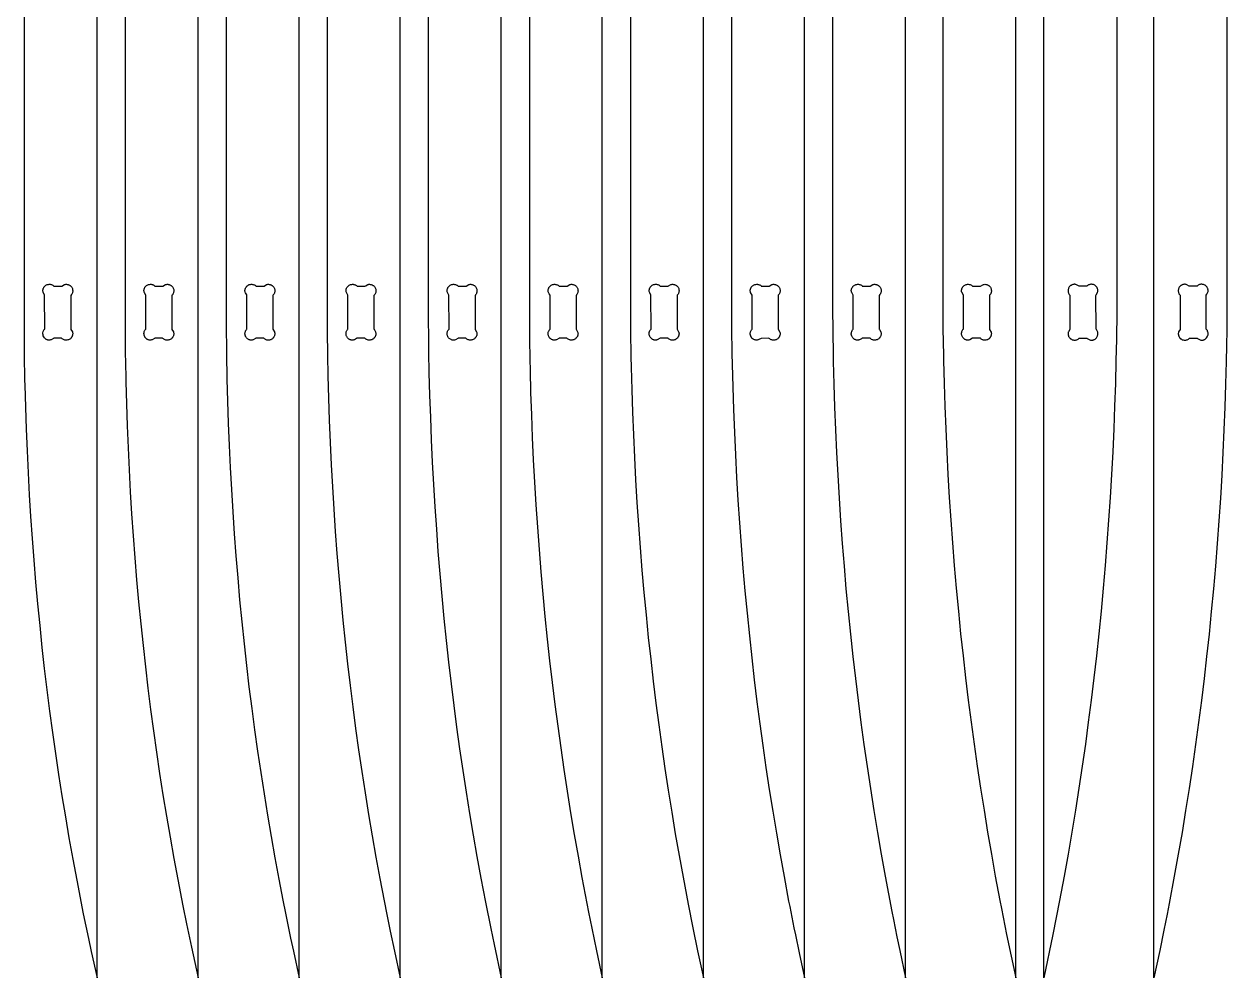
# Model space of a CAD drawing. Extents: x 33 to 204, y -108 to 31.
# Drawn here: x 100.82 to 123.88, y -7.07 to 11.21 of the extents above; entities that cross this region are included whole.
import ezdxf

# ---------------------------------------------------------------- set-up
doc = ezdxf.new("R2010")
doc.units = 0
doc.layers.add('SECTIONCUTEDGES', color=18, linetype='CONTINUOUS')

msp = doc.modelspace()

# ---------------------------------------------------------------- linework, layer by layer
at = {"layer": 'SECTIONCUTEDGES'}
for points in [[(116.317, 16.529), (116.317, 5.741), (116.321, 5.348), (116.329, 4.843), (116.331, 4.742), (116.342, 4.306), (116.357, 3.869), (116.374, 3.433), (116.394, 2.997), (116.417, 2.56), (116.443, 2.125), (116.471, 1.689), (116.503, 1.253), (116.538, 0.818), (116.576, 0.383), (116.617, -0.052), (116.661, -0.487), (116.707, -0.91), (116.755, -1.333), (116.807, -1.756), (116.861, -2.179), (116.919, -2.601), (116.979, -3.022), (117.043, -3.444), (117.109, -3.864), (117.178, -4.285), (117.251, -4.705), (117.326, -5.124), (117.453, -5.799), (117.484, -5.953), (117.551, -6.288), (117.605, -6.549), (117.716, -7.075), (117.716, 29.441)], [(118.431, 16.563), (118.431, 5.76), (118.434, 5.366), (118.443, 4.861), (118.445, 4.76), (118.456, 4.323), (118.47, 3.885), (118.487, 3.448), (118.507, 3.011), (118.53, 2.575), (118.556, 2.138), (118.585, 1.702), (118.617, 1.265), (118.652, 0.829), (118.69, 0.394), (118.73, -0.042), (118.774, -0.477), (118.82, -0.901), (118.868, -1.325), (118.92, -1.748), (118.975, -2.172), (119.032, -2.594), (119.093, -3.016), (119.156, -3.438), (119.222, -3.86), (119.292, -4.281), (119.364, -4.701), (119.439, -5.121), (119.527, -5.592), (119.557, -5.746), (119.656, -6.243), (119.829, -7.075), (119.829, 29.495)], [(121.766, 16.563), (121.766, 5.76), (121.766, 5.694), (121.76, 5.164), (121.752, 4.76), (121.741, 4.323), (121.727, 3.885), (121.71, 3.448), (121.69, 3.011), (121.667, 2.575), (121.641, 2.138), (121.612, 1.702), (121.58, 1.265), (121.545, 0.829), (121.507, 0.394), (121.467, -0.042), (121.423, -0.477), (121.377, -0.901), (121.328, -1.325), (121.277, -1.748), (121.222, -2.172), (121.165, -2.594), (121.104, -3.016), (121.041, -3.438), (120.975, -3.86), (120.905, -4.281), (120.833, -4.701), (120.758, -5.121), (120.67, -5.592), (120.541, -6.243), (120.368, -7.075), (120.368, 29.495)], [(123.88, 16.529), (123.88, 5.741), (123.876, 5.348), (123.871, 5.045), (123.866, 4.742), (123.854, 4.306), (123.84, 3.869), (123.823, 3.433), (123.803, 2.997), (123.78, 2.56), (123.754, 2.125), (123.725, 1.689), (123.693, 1.253), (123.659, 0.818), (123.621, 0.383), (123.58, -0.052), (123.536, -0.487), (123.49, -0.91), (123.442, -1.333), (123.39, -1.756), (123.336, -2.179), (123.278, -2.601), (123.218, -3.022), (123.154, -3.444), (123.088, -3.864), (123.019, -4.285), (122.946, -4.705), (122.871, -5.124), (122.773, -5.645), (122.733, -5.85), (122.672, -6.158), (122.591, -6.549), (122.481, -7.075), (122.481, 29.441)], [(112.443, 16.388), (112.442, 5.622), (112.445, 5.33), (112.452, 4.833), (112.456, 4.633), (112.467, 4.2), (112.482, 3.768), (112.499, 3.335), (112.519, 2.903), (112.542, 2.471), (112.568, 2.039), (112.596, 1.608), (112.628, 1.176), (112.663, 0.745), (112.701, 0.314), (112.742, -0.117), (112.786, -0.547), (112.832, -0.967), (112.88, -1.386), (112.932, -1.805), (112.986, -2.224), (113.044, -2.642), (113.104, -3.06), (113.168, -3.477), (113.234, -3.894), (113.303, -4.311), (113.376, -4.727), (113.451, -5.142), (113.549, -5.658), (113.639, -6.115), (113.731, -6.554), (113.841, -7.075), (113.841, 29.102)], [(114.38, 16.443), (114.38, 5.682), (114.382, 5.388), (114.39, 4.888), (114.394, 4.688), (114.405, 4.253), (114.419, 3.819), (114.436, 3.384), (114.456, 2.95), (114.479, 2.516), (114.505, 2.082), (114.534, 1.648), (114.566, 1.215), (114.601, 0.781), (114.639, 0.348), (114.68, -0.084), (114.723, -0.517), (114.769, -0.939), (114.818, -1.36), (114.869, -1.781), (114.924, -2.201), (114.981, -2.621), (115.042, -3.041), (115.105, -3.46), (115.172, -3.879), (115.241, -4.298), (115.313, -4.716), (115.388, -5.133), (115.476, -5.601), (115.496, -5.703), (115.577, -6.111), (115.605, -6.248), (115.677, -6.595), (115.778, -7.075), (115.778, 29.272)], [(110.505, 16.278), (110.505, 5.563), (110.508, 5.175), (110.515, 4.777), (110.519, 4.578), (110.53, 4.147), (110.544, 3.717), (110.561, 3.287), (110.581, 2.857), (110.604, 2.427), (110.63, 1.997), (110.659, 1.567), (110.691, 1.138), (110.726, 0.708), (110.764, 0.28), (110.805, -0.149), (110.848, -0.578), (110.894, -0.995), (110.943, -1.413), (110.994, -1.83), (111.049, -2.246), (111.106, -2.663), (111.167, -3.079), (111.23, -3.494), (111.297, -3.909), (111.366, -4.324), (111.438, -4.738), (111.513, -5.151), (111.641, -5.817), (111.702, -6.12), (111.793, -6.556), (111.903, -7.075), (111.903, 28.933)], [(108.567, 16.114), (108.567, 5.503), (108.569, 5.246), (108.574, 4.919), (108.581, 4.523), (108.592, 4.095), (108.607, 3.666), (108.624, 3.238), (108.644, 2.81), (108.667, 2.382), (108.693, 1.954), (108.722, 1.527), (108.753, 1.099), (108.788, 0.672), (108.826, 0.245), (108.867, -0.182), (108.911, -0.608), (108.956, -1.024), (109.005, -1.439), (109.057, -1.854), (109.111, -2.269), (109.169, -2.683), (109.229, -3.097), (109.293, -3.511), (109.359, -3.924), (109.428, -4.336), (109.501, -4.749), (109.576, -5.16), (109.664, -5.621), (109.765, -6.124), (109.828, -6.431), (109.966, -7.075), (109.966, 28.763)], [(104.693, 15.913), (104.692, 5.375), (104.696, 4.993), (104.697, 4.895), (104.706, 4.405), (104.718, 3.981), (104.732, 3.557), (104.749, 3.133), (104.769, 2.709), (104.792, 2.286), (104.818, 1.862), (104.847, 1.439), (104.878, 1.016), (104.913, 0.593), (104.951, 0.171), (104.992, -0.251), (105.036, -0.673), (105.081, -1.085), (105.13, -1.496), (105.182, -1.907), (105.236, -2.318), (105.294, -2.728), (105.354, -3.138), (105.418, -3.547), (105.484, -3.956), (105.553, -4.364), (105.626, -4.772), (105.701, -5.18), (105.779, -5.586), (105.828, -5.835), (105.927, -6.311), (105.981, -6.564), (106.091, -7.075), (106.091, 28.398)], [(106.63, 16.02), (106.63, 5.444), (106.631, 5.316), (106.636, 4.862), (106.644, 4.468), (106.655, 4.042), (106.669, 3.616), (106.686, 3.189), (106.706, 2.763), (106.729, 2.337), (106.755, 1.912), (106.784, 1.486), (106.816, 1.061), (106.851, 0.636), (106.889, 0.211), (106.93, -0.214), (106.973, -0.638), (107.019, -1.052), (107.068, -1.466), (107.119, -1.879), (107.174, -2.292), (107.231, -2.704), (107.292, -3.116), (107.355, -3.528), (107.422, -3.939), (107.491, -4.349), (107.563, -4.76), (107.638, -5.169), (107.766, -5.829), (107.837, -6.179), (107.918, -6.561), (108.028, -7.075), (108.028, 28.594)], [(102.755, 15.745), (102.755, 5.315), (102.758, 4.935), (102.767, 4.448), (102.769, 4.35), (102.78, 3.928), (102.794, 3.506), (102.811, 3.084), (102.831, 2.663), (102.854, 2.241), (102.88, 1.82), (102.909, 1.399), (102.941, 0.978), (102.976, 0.557), (103.014, 0.136), (103.054, -0.284), (103.098, -0.704), (103.144, -1.113), (103.193, -1.523), (103.244, -1.932), (103.299, -2.34), (103.356, -2.749), (103.417, -3.157), (103.48, -3.564), (103.547, -3.971), (103.616, -4.377), (103.688, -4.783), (103.763, -5.189), (103.861, -5.693), (103.931, -6.04), (104.025, -6.482), (104.153, -7.075), (104.153, 28.228)], [(100.817, 15.618), (100.817, 5.247), (100.821, 4.868), (100.829, 4.384), (100.831, 4.287), (100.843, 3.867), (100.857, 3.447), (100.874, 3.028), (100.894, 2.609), (100.917, 2.189), (100.943, 1.77), (100.972, 1.352), (101.003, 0.933), (101.038, 0.515), (101.076, 0.097), (101.117, -0.321), (101.161, -0.739), (101.206, -1.146), (101.255, -1.553), (101.307, -1.96), (101.361, -2.367), (101.419, -2.773), (101.479, -3.178), (101.543, -3.583), (101.609, -3.988), (101.678, -4.392), (101.751, -4.796), (101.826, -5.199), (101.953, -5.848), (102.052, -6.318), (102.106, -6.569), (102.216, -7.075), (102.216, 28.032)]]:
    msp.add_lwpolyline(points, dxfattribs=at)
for points in [[(101.227, 5.177), (101.22, 5.183), (101.213, 5.189), (101.207, 5.196), (101.194, 5.214), (101.185, 5.234), (101.181, 5.251), (101.178, 5.272), (101.18, 5.294), (101.186, 5.319), (101.206, 5.354), (101.215, 5.364), (101.212, 6.017), (101.186, 6.064), (101.181, 6.076), (101.178, 6.089), (101.178, 6.102), (101.179, 6.115), (101.181, 6.124), (101.183, 6.133), (101.186, 6.142), (101.19, 6.15), (101.194, 6.158), (101.199, 6.166), (101.204, 6.173), (101.21, 6.18), (101.217, 6.187), (101.223, 6.193), (101.236, 6.203), (101.248, 6.209), (101.261, 6.215), (101.274, 6.219), (101.288, 6.221), (101.301, 6.222), (101.315, 6.222), (101.328, 6.22), (101.341, 6.217), (101.354, 6.212), (101.366, 6.206), (101.377, 6.198), (101.383, 6.193), (101.39, 6.186), (101.543, 6.187), (101.592, 6.215), (101.604, 6.219), (101.617, 6.222), (101.63, 6.222), (101.643, 6.221), (101.652, 6.219), (101.661, 6.217), (101.67, 6.214), (101.678, 6.21), (101.686, 6.206), (101.694, 6.201), (101.701, 6.196), (101.708, 6.19), (101.715, 6.184), (101.721, 6.177), (101.731, 6.164), (101.737, 6.152), (101.743, 6.139), (101.747, 6.126), (101.749, 6.113), (101.75, 6.099), (101.75, 6.085), (101.748, 6.072), (101.745, 6.059), (101.74, 6.047), (101.734, 6.035), (101.726, 6.023), (101.714, 6.009), (101.715, 5.358), (101.743, 5.309), (101.747, 5.297), (101.75, 5.284), (101.75, 5.271), (101.749, 5.258), (101.747, 5.249), (101.745, 5.24), (101.742, 5.231), (101.738, 5.223), (101.734, 5.215), (101.729, 5.207), (101.724, 5.199), (101.718, 5.192), (101.712, 5.186), (101.705, 5.179), (101.692, 5.17), (101.68, 5.163), (101.667, 5.158), (101.654, 5.154), (101.64, 5.151), (101.627, 5.15), (101.613, 5.151), (101.6, 5.153), (101.587, 5.156), (101.574, 5.161), (101.563, 5.167), (101.551, 5.175), (101.537, 5.187), (101.391, 5.187), (101.383, 5.184), (101.336, 5.158), (101.324, 5.154), (101.312, 5.151), (101.299, 5.15), (101.285, 5.152), (101.276, 5.153), (101.267, 5.156), (101.259, 5.159), (101.25, 5.162), (101.242, 5.166), (101.234, 5.171)], [(103.164, 5.177), (103.157, 5.183), (103.151, 5.189), (103.144, 5.196), (103.136, 5.208), (103.131, 5.216), (103.124, 5.232), (103.121, 5.239), (103.117, 5.258), (103.116, 5.277), (103.117, 5.296), (103.122, 5.315), (103.128, 5.33), (103.134, 5.342), (103.14, 5.35), (103.147, 5.358), (103.15, 5.36), (103.152, 5.363), (103.151, 6.012), (103.125, 6.06), (103.12, 6.072), (103.117, 6.084), (103.115, 6.097), (103.115, 6.106), (103.117, 6.115), (103.118, 6.124), (103.121, 6.133), (103.124, 6.142), (103.127, 6.15), (103.132, 6.158), (103.136, 6.166), (103.142, 6.173), (103.148, 6.18), (103.154, 6.187), (103.161, 6.193), (103.168, 6.199), (103.18, 6.206), (103.192, 6.212), (103.205, 6.217), (103.212, 6.219), (103.225, 6.221), (103.239, 6.222), (103.252, 6.222), (103.266, 6.22), (103.279, 6.217), (103.285, 6.214), (103.297, 6.209), (103.303, 6.206), (103.314, 6.198), (103.326, 6.187), (103.328, 6.186), (103.48, 6.187), (103.529, 6.215), (103.537, 6.218), (103.55, 6.221), (103.563, 6.222), (103.571, 6.222), (103.58, 6.221), (103.589, 6.219), (103.598, 6.217), (103.607, 6.214), (103.615, 6.21), (103.624, 6.206), (103.631, 6.201), (103.639, 6.196), (103.646, 6.19), (103.653, 6.184), (103.659, 6.177), (103.668, 6.164), (103.675, 6.152), (103.678, 6.146), (103.682, 6.133), (103.686, 6.119), (103.687, 6.106), (103.688, 6.099), (103.687, 6.085), (103.685, 6.072), (103.682, 6.059), (103.677, 6.047), (103.671, 6.035), (103.667, 6.029), (103.657, 6.016), (103.654, 6.014), (103.652, 6.011), (103.651, 6.009), (103.651, 5.364), (103.653, 5.358), (103.68, 5.309), (103.685, 5.297), (103.687, 5.288), (103.688, 5.275), (103.688, 5.267), (103.687, 5.258), (103.685, 5.249), (103.683, 5.24), (103.68, 5.231), (103.676, 5.223), (103.672, 5.215), (103.667, 5.207), (103.661, 5.199), (103.656, 5.192), (103.649, 5.186), (103.642, 5.179), (103.629, 5.17), (103.617, 5.163), (103.605, 5.158), (103.591, 5.154), (103.578, 5.151), (103.564, 5.15), (103.551, 5.151), (103.537, 5.153), (103.524, 5.156), (103.512, 5.161), (103.5, 5.167), (103.489, 5.175), (103.481, 5.182), (103.478, 5.185), (103.474, 5.187), (103.326, 5.186), (103.318, 5.183), (103.274, 5.158), (103.262, 5.154), (103.249, 5.151), (103.236, 5.15), (103.223, 5.152), (103.214, 5.153), (103.205, 5.156), (103.196, 5.159), (103.188, 5.162), (103.18, 5.166), (103.172, 5.171)], [(105.1, 5.178), (105.093, 5.184), (105.086, 5.191), (105.08, 5.198), (105.074, 5.206), (105.069, 5.214), (105.065, 5.223), (105.061, 5.231), (105.058, 5.24), (105.056, 5.25), (105.054, 5.259), (105.053, 5.268), (105.053, 5.278), (105.054, 5.292), (105.056, 5.305), (105.06, 5.319), (105.066, 5.331), (105.073, 5.343), (105.082, 5.355), (105.088, 5.36), (105.09, 5.364), (105.089, 6.01), (105.087, 6.017), (105.062, 6.06), (105.059, 6.068), (105.055, 6.08), (105.053, 6.093), (105.053, 6.106), (105.054, 6.115), (105.056, 6.124), (105.058, 6.133), (105.061, 6.142), (105.065, 6.15), (105.069, 6.158), (105.074, 6.166), (105.079, 6.173), (105.085, 6.18), (105.091, 6.187), (105.098, 6.193), (105.111, 6.203), (105.123, 6.209), (105.136, 6.215), (105.143, 6.217), (105.156, 6.22), (105.169, 6.222), (105.183, 6.222), (105.197, 6.221), (105.21, 6.218), (105.222, 6.214), (105.235, 6.209), (105.246, 6.202), (105.261, 6.19), (105.262, 6.188), (105.266, 6.186), (105.419, 6.188), (105.467, 6.215), (105.479, 6.219), (105.492, 6.222), (105.505, 6.222), (105.518, 6.221), (105.527, 6.219), (105.536, 6.217), (105.545, 6.214), (105.553, 6.21), (105.561, 6.206), (105.569, 6.201), (105.576, 6.196), (105.583, 6.19), (105.59, 6.184), (105.596, 6.177), (105.606, 6.164), (105.612, 6.152), (105.618, 6.139), (105.62, 6.133), (105.623, 6.119), (105.625, 6.106), (105.625, 6.092), (105.624, 6.079), (105.621, 6.065), (105.617, 6.053), (105.612, 6.04), (105.609, 6.035), (105.601, 6.023), (105.596, 6.017), (105.589, 6.01), (105.589, 5.363), (105.59, 5.359), (105.618, 5.309), (105.621, 5.301), (105.624, 5.288), (105.625, 5.275), (105.625, 5.267), (105.624, 5.258), (105.622, 5.249), (105.62, 5.24), (105.617, 5.231), (105.613, 5.223), (105.609, 5.215), (105.604, 5.207), (105.599, 5.199), (105.593, 5.192), (105.587, 5.186), (105.58, 5.179), (105.567, 5.17), (105.555, 5.163), (105.549, 5.16), (105.536, 5.156), (105.522, 5.153), (105.509, 5.151), (105.495, 5.15), (105.482, 5.152), (105.475, 5.153), (105.462, 5.156), (105.449, 5.161), (105.438, 5.167), (105.426, 5.175), (105.414, 5.186), (105.412, 5.187), (105.266, 5.187), (105.262, 5.186), (105.255, 5.183), (105.212, 5.158), (105.204, 5.155), (105.193, 5.152), (105.18, 5.151), (105.166, 5.151), (105.153, 5.153), (105.147, 5.155), (105.134, 5.159), (105.122, 5.164), (105.111, 5.17)], [(107.039, 5.177), (107.032, 5.183), (107.026, 5.189), (107.019, 5.196), (107.011, 5.208), (107.004, 5.22), (106.999, 5.23), (106.995, 5.243), (106.992, 5.258), (106.991, 5.27), (106.991, 5.29), (106.995, 5.309), (106.999, 5.321), (107.004, 5.333), (107.011, 5.344), (107.02, 5.356), (107.026, 5.361), (107.027, 5.364), (107.027, 6.01), (107.026, 6.013), (107.012, 6.04), (106.998, 6.064), (106.994, 6.076), (106.991, 6.089), (106.99, 6.102), (106.992, 6.115), (106.993, 6.124), (106.996, 6.133), (106.999, 6.142), (107.002, 6.15), (107.006, 6.158), (107.011, 6.166), (107.017, 6.173), (107.023, 6.18), (107.029, 6.187), (107.036, 6.193), (107.049, 6.203), (107.061, 6.209), (107.073, 6.215), (107.087, 6.219), (107.1, 6.221), (107.114, 6.222), (107.127, 6.222), (107.134, 6.221), (107.147, 6.218), (107.16, 6.214), (107.172, 6.209), (107.178, 6.206), (107.189, 6.198), (107.196, 6.193), (107.198, 6.19), (107.204, 6.186), (107.353, 6.187), (107.37, 6.195), (107.397, 6.211), (107.408, 6.216), (107.421, 6.22), (107.429, 6.222), (107.442, 6.222), (107.455, 6.221), (107.464, 6.219), (107.473, 6.217), (107.482, 6.214), (107.49, 6.21), (107.499, 6.206), (107.506, 6.201), (107.514, 6.196), (107.521, 6.19), (107.528, 6.184), (107.534, 6.177), (107.543, 6.164), (107.55, 6.152), (107.555, 6.139), (107.559, 6.126), (107.562, 6.113), (107.562, 6.106), (107.563, 6.092), (107.561, 6.079), (107.559, 6.065), (107.555, 6.053), (107.549, 6.04), (107.542, 6.029), (107.534, 6.018), (107.529, 6.013), (107.526, 6.009), (107.526, 5.362), (107.527, 5.36), (107.541, 5.333), (107.555, 5.309), (107.557, 5.305), (107.561, 5.293), (107.563, 5.28), (107.563, 5.267), (107.562, 5.258), (107.56, 5.249), (107.557, 5.24), (107.554, 5.231), (107.551, 5.223), (107.547, 5.215), (107.542, 5.207), (107.536, 5.199), (107.531, 5.192), (107.524, 5.186), (107.517, 5.179), (107.504, 5.17), (107.498, 5.167), (107.486, 5.16), (107.473, 5.156), (107.466, 5.154), (107.453, 5.151), (107.446, 5.151), (107.432, 5.15), (107.426, 5.151), (107.412, 5.153), (107.399, 5.156), (107.387, 5.161), (107.381, 5.164), (107.369, 5.171), (107.357, 5.18), (107.353, 5.186), (107.349, 5.187), (107.204, 5.187), (107.2, 5.186), (107.193, 5.183), (107.153, 5.16), (107.141, 5.155), (107.128, 5.152), (107.115, 5.15), (107.098, 5.152), (107.089, 5.153), (107.08, 5.156), (107.071, 5.159), (107.063, 5.162), (107.054, 5.166), (107.047, 5.171)], [(108.98, 5.174), (108.968, 5.184), (108.961, 5.191), (108.955, 5.198), (108.949, 5.206), (108.944, 5.214), (108.94, 5.223), (108.936, 5.231), (108.933, 5.24), (108.931, 5.25), (108.929, 5.259), (108.928, 5.268), (108.928, 5.285), (108.93, 5.299), (108.933, 5.312), (108.938, 5.325), (108.944, 5.337), (108.952, 5.349), (108.965, 5.364), (108.964, 6.011), (108.958, 6.023), (108.936, 6.064), (108.931, 6.076), (108.928, 6.089), (108.928, 6.097), (108.928, 6.106), (108.929, 6.115), (108.931, 6.124), (108.933, 6.133), (108.936, 6.142), (108.94, 6.15), (108.944, 6.158), (108.949, 6.166), (108.954, 6.173), (108.96, 6.18), (108.966, 6.187), (108.973, 6.193), (108.986, 6.203), (108.998, 6.209), (109.011, 6.215), (109.024, 6.219), (109.031, 6.22), (109.044, 6.222), (109.058, 6.222), (109.072, 6.221), (109.078, 6.22), (109.091, 6.217), (109.104, 6.212), (109.116, 6.206), (109.121, 6.202), (109.134, 6.192), (109.139, 6.186), (109.14, 6.186), (109.287, 6.186), (109.293, 6.188), (109.342, 6.215), (109.354, 6.219), (109.358, 6.22), (109.371, 6.222), (109.384, 6.222), (109.393, 6.221), (109.402, 6.219), (109.411, 6.217), (109.42, 6.214), (109.428, 6.21), (109.436, 6.206), (109.444, 6.201), (109.451, 6.196), (109.458, 6.19), (109.465, 6.184), (109.471, 6.177), (109.481, 6.164), (109.487, 6.152), (109.493, 6.139), (109.497, 6.126), (109.499, 6.113), (109.5, 6.106), (109.5, 6.092), (109.499, 6.079), (109.496, 6.065), (109.494, 6.059), (109.49, 6.047), (109.484, 6.035), (109.48, 6.029), (109.47, 6.016), (109.467, 6.014), (109.464, 6.01), (109.464, 5.363), (109.466, 5.357), (109.493, 5.309), (109.497, 5.297), (109.5, 5.284), (109.5, 5.28), (109.5, 5.267), (109.499, 5.258), (109.497, 5.249), (109.495, 5.24), (109.492, 5.231), (109.488, 5.223), (109.484, 5.215), (109.479, 5.207), (109.474, 5.199), (109.468, 5.192), (109.462, 5.186), (109.455, 5.179), (109.442, 5.17), (109.43, 5.163), (109.417, 5.158), (109.404, 5.154), (109.39, 5.151), (109.377, 5.15), (109.37, 5.15), (109.357, 5.152), (109.343, 5.154), (109.331, 5.158), (109.318, 5.164), (109.307, 5.171), (109.295, 5.18), (109.291, 5.185), (109.287, 5.187), (109.139, 5.186), (109.133, 5.184), (109.087, 5.158), (109.071, 5.153), (109.059, 5.151), (109.047, 5.151), (109.034, 5.152), (109.028, 5.153), (109.015, 5.156), (109.003, 5.161), (108.991, 5.167)], [(110.922, 5.171), (110.914, 5.177), (110.907, 5.183), (110.901, 5.189), (110.894, 5.196), (110.885, 5.209), (110.878, 5.221), (110.873, 5.233), (110.871, 5.24), (110.868, 5.253), (110.866, 5.267), (110.865, 5.281), (110.867, 5.294), (110.869, 5.307), (110.873, 5.32), (110.876, 5.326), (110.882, 5.338), (110.886, 5.344), (110.901, 5.361), (110.902, 5.364), (110.901, 6.013), (110.888, 6.037), (110.873, 6.064), (110.868, 6.076), (110.866, 6.089), (110.865, 6.097), (110.865, 6.106), (110.866, 6.115), (110.868, 6.124), (110.871, 6.133), (110.874, 6.142), (110.877, 6.15), (110.881, 6.158), (110.886, 6.166), (110.892, 6.173), (110.898, 6.18), (110.904, 6.187), (110.911, 6.193), (110.924, 6.203), (110.936, 6.209), (110.948, 6.215), (110.962, 6.219), (110.968, 6.22), (110.982, 6.222), (110.996, 6.222), (111.009, 6.221), (111.022, 6.218), (111.035, 6.214), (111.047, 6.209), (111.059, 6.202), (111.078, 6.186), (111.228, 6.186), (111.232, 6.188), (111.279, 6.215), (111.291, 6.219), (111.304, 6.222), (111.317, 6.222), (111.33, 6.221), (111.339, 6.219), (111.348, 6.217), (111.357, 6.214), (111.365, 6.21), (111.374, 6.206), (111.381, 6.201), (111.389, 6.196), (111.396, 6.19), (111.403, 6.184), (111.409, 6.177), (111.418, 6.164), (111.422, 6.158), (111.428, 6.146), (111.432, 6.133), (111.436, 6.119), (111.437, 6.106), (111.438, 6.092), (111.436, 6.079), (111.434, 6.065), (111.43, 6.053), (111.424, 6.04), (111.417, 6.029), (111.407, 6.016), (111.404, 6.014), (111.401, 6.009), (111.402, 5.36), (111.409, 5.346), (111.43, 5.309), (111.435, 5.297), (111.437, 5.284), (111.438, 5.271), (111.437, 5.258), (111.435, 5.249), (111.432, 5.24), (111.429, 5.231), (111.426, 5.223), (111.422, 5.215), (111.417, 5.207), (111.411, 5.199), (111.405, 5.192), (111.399, 5.186), (111.392, 5.179), (111.379, 5.17), (111.367, 5.163), (111.355, 5.158), (111.341, 5.154), (111.328, 5.151), (111.321, 5.151), (111.307, 5.15), (111.294, 5.152), (111.281, 5.154), (111.274, 5.156), (111.262, 5.161), (111.25, 5.167), (111.239, 5.175), (111.228, 5.185), (111.225, 5.187), (111.077, 5.187), (111.072, 5.185), (111.024, 5.158), (111.016, 5.155), (111.003, 5.152), (110.999, 5.151), (110.986, 5.15), (110.973, 5.152), (110.964, 5.153), (110.955, 5.156), (110.946, 5.159), (110.938, 5.162), (110.929, 5.166)], [(112.859, 5.171), (112.852, 5.177), (112.845, 5.183), (112.838, 5.189), (112.832, 5.196), (112.822, 5.209), (112.814, 5.224), (112.808, 5.242), (112.805, 5.256), (112.803, 5.274), (112.803, 5.28), (112.805, 5.297), (112.809, 5.314), (112.817, 5.333), (112.826, 5.348), (112.84, 5.364), (112.837, 6.015), (112.812, 6.06), (112.807, 6.072), (112.804, 6.084), (112.803, 6.097), (112.803, 6.106), (112.804, 6.115), (112.806, 6.124), (112.808, 6.133), (112.811, 6.142), (112.815, 6.15), (112.819, 6.158), (112.824, 6.166), (112.829, 6.173), (112.835, 6.18), (112.841, 6.187), (112.848, 6.193), (112.861, 6.203), (112.873, 6.209), (112.886, 6.215), (112.892, 6.217), (112.906, 6.22), (112.919, 6.222), (112.926, 6.222), (112.94, 6.222), (112.953, 6.22), (112.966, 6.217), (112.979, 6.212), (112.985, 6.209), (112.996, 6.202), (113.007, 6.194), (113.012, 6.188), (113.015, 6.186), (113.165, 6.186), (113.176, 6.192), (113.217, 6.215), (113.229, 6.219), (113.242, 6.222), (113.25, 6.222), (113.259, 6.222), (113.268, 6.221), (113.277, 6.219), (113.286, 6.217), (113.294, 6.214), (113.303, 6.21), (113.311, 6.206), (113.319, 6.201), (113.326, 6.196), (113.333, 6.19), (113.34, 6.184), (113.346, 6.177), (113.356, 6.164), (113.362, 6.152), (113.368, 6.139), (113.372, 6.126), (113.374, 6.113), (113.375, 6.099), (113.375, 6.092), (113.374, 6.079), (113.371, 6.065), (113.367, 6.053), (113.365, 6.047), (113.358, 6.035), (113.351, 6.023), (113.346, 6.017), (113.34, 6.013), (113.338, 6.009), (113.34, 5.36), (113.347, 5.346), (113.366, 5.313), (113.371, 5.301), (113.374, 5.288), (113.375, 5.28), (113.375, 5.267), (113.374, 5.258), (113.372, 5.249), (113.37, 5.24), (113.367, 5.231), (113.363, 5.223), (113.359, 5.215), (113.354, 5.207), (113.349, 5.199), (113.343, 5.192), (113.337, 5.186), (113.33, 5.179), (113.322, 5.174), (113.311, 5.167), (113.298, 5.16), (113.286, 5.156), (113.272, 5.153), (113.259, 5.151), (113.245, 5.15), (113.232, 5.152), (113.225, 5.153), (113.212, 5.156), (113.199, 5.161), (113.188, 5.167), (113.176, 5.175), (113.169, 5.181), (113.164, 5.186), (113.162, 5.187), (113.015, 5.187), (112.957, 5.156), (112.949, 5.154), (112.941, 5.152), (112.928, 5.15), (112.919, 5.15), (112.91, 5.152), (112.901, 5.153), (112.892, 5.156), (112.884, 5.159), (112.875, 5.162), (112.867, 5.166)], [(114.78, 5.184), (114.774, 5.191), (114.767, 5.198), (114.762, 5.206), (114.757, 5.214), (114.752, 5.223), (114.749, 5.231), (114.746, 5.24), (114.743, 5.25), (114.741, 5.259), (114.74, 5.268), (114.741, 5.285), (114.741, 5.292), (114.744, 5.305), (114.746, 5.312), (114.75, 5.325), (114.757, 5.337), (114.764, 5.349), (114.771, 5.357), (114.775, 5.36), (114.777, 5.364), (114.775, 6.015), (114.748, 6.064), (114.743, 6.076), (114.741, 6.089), (114.74, 6.102), (114.741, 6.115), (114.743, 6.124), (114.746, 6.133), (114.749, 6.142), (114.752, 6.15), (114.756, 6.158), (114.761, 6.166), (114.767, 6.173), (114.773, 6.18), (114.779, 6.187), (114.786, 6.193), (114.793, 6.199), (114.805, 6.206), (114.817, 6.212), (114.83, 6.217), (114.837, 6.219), (114.85, 6.221), (114.864, 6.222), (114.877, 6.222), (114.884, 6.221), (114.897, 6.218), (114.91, 6.214), (114.922, 6.209), (114.934, 6.202), (114.947, 6.192), (114.95, 6.187), (114.953, 6.186), (115.103, 6.187), (115.154, 6.215), (115.166, 6.219), (115.179, 6.222), (115.192, 6.222), (115.205, 6.221), (115.214, 6.219), (115.223, 6.217), (115.232, 6.214), (115.24, 6.21), (115.249, 6.206), (115.256, 6.201), (115.264, 6.196), (115.271, 6.19), (115.277, 6.184), (115.284, 6.177), (115.293, 6.164), (115.3, 6.152), (115.305, 6.139), (115.309, 6.126), (115.312, 6.113), (115.313, 6.099), (115.312, 6.085), (115.31, 6.072), (115.307, 6.059), (115.302, 6.047), (115.296, 6.035), (115.289, 6.023), (115.277, 6.011), (115.276, 6.009), (115.276, 5.362), (115.307, 5.305), (115.311, 5.293), (115.313, 5.28), (115.313, 5.267), (115.312, 5.258), (115.31, 5.249), (115.307, 5.24), (115.304, 5.231), (115.301, 5.223), (115.297, 5.215), (115.292, 5.207), (115.286, 5.199), (115.28, 5.192), (115.274, 5.186), (115.267, 5.179), (115.254, 5.17), (115.242, 5.163), (115.236, 5.16), (115.223, 5.156), (115.21, 5.153), (115.196, 5.151), (115.189, 5.15), (115.176, 5.151), (115.169, 5.152), (115.156, 5.154), (115.143, 5.158), (115.131, 5.164), (115.125, 5.167), (115.114, 5.175), (115.106, 5.181), (115.105, 5.183), (115.099, 5.187), (114.948, 5.185), (114.906, 5.162), (114.892, 5.155), (114.888, 5.154), (114.872, 5.151), (114.86, 5.151), (114.847, 5.152), (114.834, 5.155), (114.822, 5.159), (114.81, 5.164), (114.798, 5.17), (114.793, 5.174)], [(116.734, 5.171), (116.727, 5.177), (116.72, 5.183), (116.713, 5.189), (116.707, 5.196), (116.698, 5.208), (116.695, 5.213), (116.687, 5.23), (116.681, 5.248), (116.678, 5.267), (116.678, 5.274), (116.679, 5.293), (116.681, 5.305), (116.685, 5.317), (116.692, 5.334), (116.702, 5.35), (116.709, 5.357), (116.714, 5.362), (116.715, 5.364), (116.713, 6.014), (116.685, 6.064), (116.682, 6.072), (116.679, 6.084), (116.678, 6.097), (116.678, 6.106), (116.679, 6.115), (116.681, 6.124), (116.683, 6.133), (116.686, 6.142), (116.69, 6.15), (116.694, 6.158), (116.699, 6.166), (116.704, 6.173), (116.71, 6.18), (116.716, 6.187), (116.723, 6.193), (116.731, 6.199), (116.742, 6.206), (116.755, 6.212), (116.767, 6.217), (116.781, 6.22), (116.794, 6.222), (116.808, 6.222), (116.815, 6.222), (116.828, 6.22), (116.841, 6.217), (116.854, 6.212), (116.86, 6.209), (116.871, 6.202), (116.885, 6.19), (116.888, 6.187), (116.89, 6.186), (117.041, 6.187), (117.092, 6.215), (117.104, 6.219), (117.117, 6.222), (117.129, 6.222), (117.143, 6.221), (117.152, 6.219), (117.161, 6.217), (117.169, 6.214), (117.178, 6.21), (117.186, 6.206), (117.194, 6.201), (117.201, 6.196), (117.208, 6.19), (117.215, 6.184), (117.221, 6.177), (117.23, 6.164), (117.237, 6.152), (117.243, 6.139), (117.245, 6.133), (117.248, 6.119), (117.25, 6.106), (117.25, 6.092), (117.249, 6.079), (117.246, 6.065), (117.242, 6.053), (117.24, 6.047), (117.233, 6.035), (117.226, 6.023), (117.213, 6.009), (117.213, 5.364), (117.216, 5.356), (117.242, 5.309), (117.244, 5.305), (117.248, 5.293), (117.25, 5.28), (117.25, 5.267), (117.249, 5.258), (117.247, 5.249), (117.245, 5.24), (117.242, 5.231), (117.238, 5.223), (117.234, 5.215), (117.229, 5.207), (117.224, 5.199), (117.218, 5.192), (117.212, 5.186), (117.205, 5.179), (117.192, 5.17), (117.18, 5.163), (117.173, 5.16), (117.161, 5.156), (117.154, 5.154), (117.14, 5.151), (117.127, 5.15), (117.113, 5.151), (117.106, 5.152), (117.093, 5.154), (117.081, 5.158), (117.068, 5.164), (117.057, 5.171), (117.037, 5.187), (116.889, 5.186), (116.873, 5.179), (116.836, 5.158), (116.824, 5.154), (116.82, 5.152), (116.807, 5.15), (116.794, 5.15), (116.785, 5.152), (116.776, 5.153), (116.767, 5.156), (116.759, 5.159), (116.75, 5.162), (116.742, 5.166)], [(118.847, 5.171), (118.84, 5.177), (118.833, 5.183), (118.826, 5.189), (118.82, 5.196), (118.815, 5.203), (118.807, 5.215), (118.801, 5.227), (118.797, 5.24), (118.795, 5.247), (118.792, 5.26), (118.791, 5.274), (118.792, 5.287), (118.794, 5.301), (118.795, 5.307), (118.799, 5.32), (118.805, 5.332), (118.811, 5.344), (118.819, 5.354), (118.826, 5.36), (118.827, 5.362), (118.828, 6.009), (118.827, 6.012), (118.797, 6.068), (118.793, 6.08), (118.791, 6.093), (118.791, 6.097), (118.792, 6.115), (118.794, 6.124), (118.796, 6.133), (118.799, 6.142), (118.803, 6.15), (118.807, 6.158), (118.812, 6.166), (118.817, 6.173), (118.823, 6.18), (118.83, 6.187), (118.837, 6.193), (118.844, 6.199), (118.855, 6.206), (118.868, 6.212), (118.881, 6.217), (118.894, 6.22), (118.908, 6.222), (118.921, 6.222), (118.935, 6.221), (118.941, 6.22), (118.954, 6.217), (118.967, 6.212), (118.979, 6.206), (118.984, 6.202), (118.997, 6.193), (118.999, 6.189), (119.004, 6.186), (119.15, 6.186), (119.154, 6.187), (119.201, 6.213), (119.213, 6.218), (119.226, 6.221), (119.238, 6.222), (119.256, 6.221), (119.265, 6.219), (119.274, 6.217), (119.283, 6.214), (119.291, 6.21), (119.299, 6.206), (119.307, 6.201), (119.315, 6.196), (119.322, 6.19), (119.328, 6.184), (119.334, 6.177), (119.344, 6.164), (119.351, 6.152), (119.353, 6.146), (119.358, 6.133), (119.36, 6.126), (119.362, 6.113), (119.363, 6.099), (119.363, 6.085), (119.361, 6.072), (119.358, 6.059), (119.355, 6.053), (119.35, 6.04), (119.343, 6.029), (119.335, 6.018), (119.329, 6.013), (119.327, 6.011), (119.327, 5.362), (119.329, 5.358), (119.358, 5.305), (119.361, 5.293), (119.363, 5.28), (119.364, 5.275), (119.362, 5.258), (119.361, 5.249), (119.358, 5.24), (119.355, 5.231), (119.352, 5.223), (119.347, 5.215), (119.343, 5.207), (119.337, 5.199), (119.331, 5.192), (119.325, 5.186), (119.318, 5.179), (119.305, 5.17), (119.299, 5.167), (119.287, 5.16), (119.274, 5.156), (119.26, 5.153), (119.254, 5.151), (119.24, 5.15), (119.226, 5.151), (119.213, 5.153), (119.2, 5.156), (119.194, 5.158), (119.182, 5.164), (119.17, 5.171), (119.158, 5.18), (119.153, 5.186), (119.151, 5.187), (119.004, 5.187), (118.953, 5.16), (118.946, 5.156), (118.933, 5.152), (118.929, 5.152), (118.916, 5.15), (118.898, 5.152), (118.889, 5.153), (118.881, 5.156), (118.872, 5.159), (118.863, 5.162), (118.855, 5.166)], [(120.886, 5.174), (120.898, 5.167), (120.91, 5.16), (120.917, 5.158), (120.93, 5.154), (120.943, 5.151), (120.957, 5.15), (120.97, 5.151), (120.977, 5.152), (120.99, 5.154), (121.003, 5.158), (121.015, 5.164), (121.027, 5.171), (121.039, 5.18), (121.042, 5.184), (121.046, 5.187), (121.192, 5.187), (121.198, 5.185), (121.251, 5.156), (121.264, 5.152), (121.268, 5.152), (121.281, 5.15), (121.298, 5.152), (121.308, 5.153), (121.316, 5.156), (121.325, 5.159), (121.334, 5.162), (121.342, 5.166), (121.35, 5.171), (121.357, 5.177), (121.364, 5.183), (121.371, 5.189), (121.377, 5.196), (121.386, 5.209), (121.393, 5.221), (121.398, 5.233), (121.4, 5.24), (121.404, 5.253), (121.405, 5.267), (121.406, 5.281), (121.405, 5.294), (121.402, 5.307), (121.398, 5.32), (121.392, 5.332), (121.386, 5.344), (121.377, 5.355), (121.372, 5.359), (121.37, 5.362), (121.369, 6.009), (121.372, 6.017), (121.398, 6.064), (121.401, 6.072), (121.405, 6.084), (121.406, 6.097), (121.405, 6.115), (121.403, 6.124), (121.401, 6.133), (121.398, 6.142), (121.394, 6.15), (121.39, 6.158), (121.385, 6.166), (121.379, 6.173), (121.374, 6.18), (121.367, 6.187), (121.36, 6.193), (121.347, 6.203), (121.335, 6.209), (121.323, 6.215), (121.31, 6.219), (121.296, 6.221), (121.282, 6.222), (121.269, 6.222), (121.255, 6.22), (121.249, 6.218), (121.236, 6.214), (121.224, 6.209), (121.218, 6.206), (121.207, 6.198), (121.201, 6.193), (121.195, 6.187), (121.192, 6.186), (121.045, 6.186), (121.036, 6.19), (120.996, 6.213), (120.984, 6.218), (120.976, 6.22), (120.963, 6.222), (120.95, 6.222), (120.941, 6.221), (120.932, 6.219), (120.923, 6.217), (120.914, 6.214), (120.906, 6.21), (120.898, 6.206), (120.89, 6.201), (120.882, 6.196), (120.875, 6.19), (120.869, 6.184), (120.863, 6.177), (120.857, 6.17), (120.85, 6.158), (120.844, 6.146), (120.839, 6.133), (120.836, 6.119), (120.834, 6.106), (120.833, 6.099), (120.834, 6.085), (120.836, 6.072), (120.839, 6.059), (120.841, 6.053), (120.847, 6.04), (120.854, 6.029), (120.862, 6.018), (120.867, 6.013), (120.869, 6.011), (120.87, 5.364), (120.869, 5.358), (120.843, 5.313), (120.838, 5.301), (120.835, 5.288), (120.833, 5.275), (120.835, 5.258), (120.836, 5.249), (120.839, 5.24), (120.842, 5.231), (120.845, 5.223), (120.85, 5.215), (120.854, 5.207), (120.86, 5.199), (120.866, 5.192), (120.872, 5.186), (120.879, 5.179)], [(123, 5.174), (123.011, 5.167), (123.023, 5.16), (123.036, 5.156), (123.043, 5.154), (123.057, 5.151), (123.07, 5.15), (123.084, 5.151), (123.09, 5.152), (123.104, 5.154), (123.116, 5.158), (123.129, 5.164), (123.14, 5.171), (123.152, 5.18), (123.156, 5.185), (123.16, 5.187), (123.308, 5.186), (123.312, 5.185), (123.353, 5.162), (123.365, 5.156), (123.377, 5.152), (123.39, 5.15), (123.398, 5.15), (123.412, 5.152), (123.421, 5.153), (123.43, 5.156), (123.438, 5.159), (123.447, 5.162), (123.455, 5.166), (123.463, 5.171), (123.47, 5.177), (123.477, 5.183), (123.484, 5.189), (123.49, 5.196), (123.502, 5.213), (123.51, 5.23), (123.516, 5.248), (123.517, 5.255), (123.519, 5.274), (123.518, 5.293), (123.516, 5.305), (123.51, 5.323), (123.505, 5.334), (123.495, 5.35), (123.49, 5.356), (123.483, 5.362), (123.482, 5.364), (123.482, 6.01), (123.484, 6.015), (123.492, 6.03), (123.509, 6.06), (123.515, 6.072), (123.518, 6.084), (123.519, 6.093), (123.519, 6.106), (123.518, 6.115), (123.516, 6.124), (123.514, 6.133), (123.511, 6.142), (123.507, 6.15), (123.503, 6.158), (123.498, 6.166), (123.493, 6.173), (123.487, 6.18), (123.48, 6.187), (123.474, 6.193), (123.461, 6.203), (123.455, 6.206), (123.442, 6.212), (123.429, 6.217), (123.416, 6.22), (123.409, 6.221), (123.396, 6.222), (123.382, 6.222), (123.369, 6.22), (123.356, 6.217), (123.343, 6.212), (123.331, 6.206), (123.32, 6.198), (123.313, 6.192), (123.311, 6.189), (123.307, 6.186), (123.157, 6.186), (123.154, 6.188), (123.113, 6.211), (123.101, 6.216), (123.089, 6.22), (123.076, 6.222), (123.063, 6.222), (123.054, 6.221), (123.045, 6.219), (123.036, 6.217), (123.027, 6.214), (123.019, 6.21), (123.011, 6.206), (123.003, 6.201), (122.996, 6.196), (122.989, 6.19), (122.982, 6.184), (122.976, 6.177), (122.966, 6.164), (122.96, 6.152), (122.957, 6.146), (122.952, 6.133), (122.949, 6.119), (122.947, 6.106), (122.947, 6.092), (122.948, 6.079), (122.951, 6.065), (122.955, 6.053), (122.96, 6.04), (122.967, 6.029), (122.982, 6.012), (122.983, 6.009), (122.983, 5.364), (122.981, 5.356), (122.954, 5.309), (122.953, 5.305), (122.949, 5.293), (122.947, 5.28), (122.947, 5.267), (122.948, 5.258), (122.95, 5.249), (122.952, 5.24), (122.955, 5.231), (122.959, 5.223), (122.963, 5.215), (122.968, 5.207), (122.973, 5.199), (122.979, 5.192), (122.985, 5.186), (122.992, 5.179)]]:
    msp.add_lwpolyline(points, close=True, dxfattribs=at)

doc.saveas('drawing.dxf')
